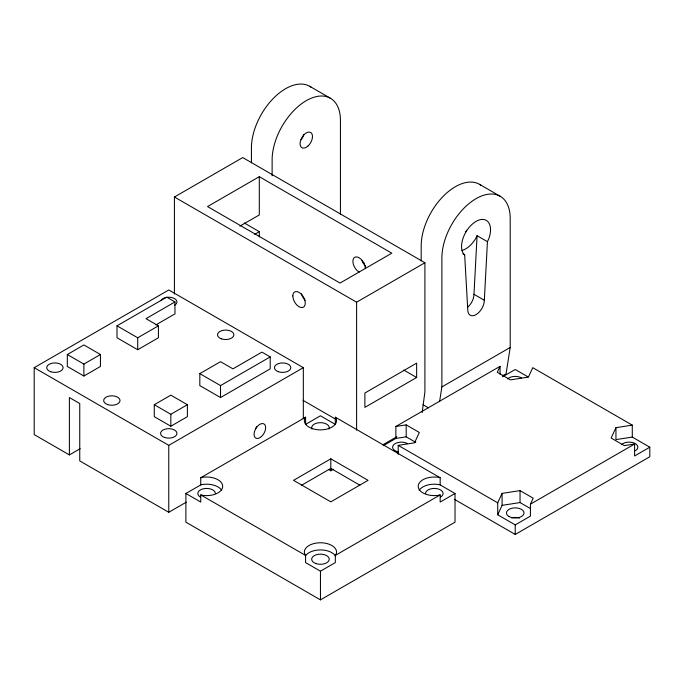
<?xml version="1.0" encoding="UTF-8"?>
<svg xmlns="http://www.w3.org/2000/svg" width="684" height="684" viewBox="0 0 684 684"><rect width="100%" height="100%" fill="white"/><g stroke="black" fill="none" stroke-linecap="round" stroke-linejoin="round"><path stroke-width="1.03" d="M467.839 307.073A11.713 6.763 -60 0 0 473.978 294.291L477.081 235.681L487.435 241.657L484.332 300.267A11.713 6.763 -60 0 1 476.047 314.614A11.713 6.763 -60 0 1 467.771 309.835L464.658 254.807L463.495 253.73A20.494 11.833 -60 0 1 476.047 221.385A20.494 11.833 -60 0 1 488.598 239.238L487.435 241.657M422.156 412.555L424.918 391.838L424.918 262.75L242.734 157.568L174.42 197.009L174.42 294.094M439.573 401.653L441.89 386.922L441.89 257.834A48.307 27.89 -60 0 1 476.047 198.676A48.307 27.89 -60 0 1 510.204 218.393L510.204 347.481L506.066 373.78L502.372 375.909M383.348 445.652L395.865 438.427L395.865 426.474L500.038 366.333L497.277 372.284L510.418 379.877L528.381 377.098L532.759 367.676L632.281 425.132L632.281 437.085L649.8 447.199L649.8 456.758L515.232 534.452L454.407 499.329M497.713 502.826L502.09 493.395L520.045 490.616L533.195 498.209L530.433 504.168L530.433 516.121L515.232 524.893L497.713 514.778L497.713 502.826L398.191 445.361L398.191 454.33M497.713 514.778L502.09 505.348L502.09 493.395M632.281 425.132L615.951 427.654L611.137 438.025L624.287 445.617L634.607 444.019L634.607 455.971L649.8 447.199M477.081 235.681L475.944 238.058A20.494 11.833 -60 0 1 461.948 250.472M305.594 417.206L304.902 418.172A16.1 9.294 0 0 0 320.454 429.877A16.1 9.294 0 0 0 336.006 418.172L335.314 417.206L335.314 424.379L320.454 415.795L305.594 424.379L305.594 417.206L200.754 477.74L200.754 484.913L185.886 493.489L185.886 522.174L320.454 599.868L455.022 522.174L455.022 493.489L440.163 484.913L438.487 484.511A16.1 9.294 0 0 0 419.189 490.308M335.314 555.425L336.006 554.459A16.1 9.294 0 0 0 320.454 542.763A16.1 9.294 0 0 0 304.902 554.459L305.594 555.425L305.594 562.599L320.454 571.183L335.314 562.599L335.314 555.425L440.163 494.9L440.163 502.073L455.022 493.489M259.304 176.686L207.543 206.568L340.042 283.065L391.795 253.183L259.304 176.686L259.304 214.938L239.896 226.139M254.679 234.338L259.304 231.671L259.304 236.963M80.199 448.678L69.392 454.92L34.2 434.596L34.2 367.667L168.768 289.973L303.328 367.667L303.328 418.659M67.323 354.517L83.884 344.958L100.445 354.517L100.445 366.47L83.884 376.029L67.323 366.47L67.323 354.517L83.884 364.076L100.445 354.517M174.976 301.926L145.991 318.659L158.414 325.832L158.414 337.785L137.715 349.738L117.007 337.785L117.007 325.832L166.699 297.147L174.976 301.926L174.976 313.879L155.952 324.857M117.007 325.832L137.715 337.785L158.414 325.832M199.822 373.644L220.522 361.691L232.945 368.856L261.929 352.123L270.206 356.903L270.206 368.856L220.522 397.549L199.822 385.596L199.822 373.644L220.522 385.596L270.206 356.903M154.276 404.714L170.838 395.155L187.399 404.714L187.399 416.667L170.838 426.235L154.276 416.667L154.276 404.714L170.838 414.282L187.399 404.714M174.42 197.009L356.603 302.191L424.918 262.75M34.2 367.667L168.768 445.352L303.328 367.667M69.392 454.92L69.392 397.549L79.746 403.517L79.746 460.896L168.768 512.29L186.279 502.176M416.642 377.491L364.88 407.373L364.88 393.026L416.642 363.144L416.642 377.491L403.757 370.053M441.89 386.922L510.204 347.481M330.808 458.827L293.539 480.339L330.808 501.859L368.069 480.339L330.808 458.827L330.808 470.78L328.97 469.72M301.721 485.178L330.808 468.386L359.887 485.178M330.808 470.78L333.441 469.258M382.912 444.771L396.763 436.777M502.723 376.73L515.232 369.505L528.142 376.961M530.433 504.168L634.607 444.019M200.754 477.74L202.421 477.338A16.1 9.294 0 0 1 222.693 486.315A16.1 9.294 0 0 1 202.421 495.301L200.754 494.9L200.754 502.073L185.886 493.489M200.754 484.913L202.421 484.511A16.1 9.294 0 0 1 221.727 490.308M440.163 494.9L438.487 495.301A16.1 9.294 0 0 1 418.215 486.315A16.1 9.294 0 0 1 438.487 477.338L440.163 477.74L440.163 484.913M395.865 426.474L406.185 424.875L419.335 432.468L414.521 442.839L398.191 445.361M395.865 438.427L406.185 436.828L415.829 442.394M632.281 437.085L615.951 439.607L615.951 427.654M502.09 505.348L520.045 502.569L530.562 508.639M309.741 86.321L330.44 98.274M479.501 184.329L500.201 196.282M462.94 253.815L464.658 254.807M473.978 294.291L484.332 300.267M362.529 262.22L364.367 263.28M244.214 222.967L259.304 231.671M422.951 404.68L428.5 407.878M335.314 417.206L440.163 477.74M302.961 400.311L335.331 419.001M200.754 494.9L305.594 555.425M520.045 490.616L520.045 502.569M515.232 524.893L515.232 534.452M500.038 366.333L500.038 374.302M421.19 260.818L421.19 245.881A48.307 27.89 -60 0 1 443.454 196.052A48.307 27.89 -60 0 1 481.228 185.484M406.185 424.875L406.185 436.828M356.603 302.191L356.603 430.21M340.444 214.263L340.444 120.384A48.307 27.89 -60 0 0 306.287 100.659A48.307 27.89 -60 0 0 272.129 159.825L272.129 175.831M320.454 571.183L320.454 599.868M251.43 162.809L251.43 147.872A48.307 27.89 -60 0 1 273.694 98.034A48.307 27.89 -60 0 1 311.468 87.475M220.522 385.596L220.522 397.549M170.838 414.282L170.838 426.235M168.768 445.352L168.768 512.29M137.715 337.785L137.715 349.738M83.884 364.076L83.884 376.029M305.209 300.293A8.781 5.07 60 0 1 301.49 293.863M365.76 266.119A8.781 5.07 60 0 1 361.99 260.595M359.083 272.07A8.781 5.07 60 0 1 352.876 261.314A8.781 5.07 60 0 1 359.083 257.723A8.781 5.07 60 0 1 365.299 268.487M466.608 230.192A20.494 11.833 -60 0 1 465.59 232.081M303.841 134.406A8.781 5.07 -60 0 1 301.114 139.741M256.594 426.679A8.199 4.737 -60 0 1 255.671 428.594M160.851 300.703A8.199 4.737 0 0 1 172.864 297.831A8.199 4.737 0 0 1 174.565 305.269M507.631 378.927A8.781 5.07 0 0 1 521.447 377.876M398.37 451.962A8.781 5.07 0 0 1 393.967 444.472A8.781 5.07 0 0 1 407.578 443.617M511.521 517.908A8.781 5.07 0 0 1 519.626 518.113M621.491 444.668A8.781 5.07 0 0 1 634.444 443.181A8.781 5.07 0 0 1 635.308 450.782M200.378 497.071A8.781 5.07 0 0 1 203.233 488.804A8.781 5.07 0 0 1 215.375 493.489M305.321 556.049A16.1 9.294 0 0 1 320.454 549.927A16.1 9.294 0 0 1 335.587 556.049M311.972 429.065A8.781 5.07 0 0 1 320.454 422.678A8.781 5.07 0 0 1 328.936 429.065M425.534 493.489A8.781 5.07 0 0 1 437.683 488.804A8.781 5.07 0 0 1 440.53 497.071M292.837 295.975A8.781 5.07 60 0 0 302.157 307.561A8.781 5.07 60 0 0 302.157 295.146A8.781 5.07 60 0 0 292.837 295.975M307.894 146.102A8.781 5.07 -60 0 0 310.681 132.499A8.781 5.07 -60 0 0 300.285 141.716A8.781 5.07 -60 0 0 307.894 146.102M221.599 338.896A8.199 4.737 0 0 0 233.894 334.792A8.199 4.737 0 0 0 221.599 330.697A8.199 4.737 0 0 0 221.599 338.896M164.664 437.503A8.199 4.737 0 0 0 176.959 433.399A8.199 4.737 0 0 0 164.664 429.304A8.199 4.737 0 0 0 164.664 437.503M107.739 404.629A8.199 4.737 0 0 0 120.033 400.533A8.199 4.737 0 0 0 107.739 396.438A8.199 4.737 0 0 0 107.739 404.629M261.356 436.614A8.199 4.737 -60 0 0 263.956 423.909A8.199 4.737 -60 0 0 254.26 432.51A8.199 4.737 -60 0 0 261.356 436.614M50.804 371.763A8.199 4.737 0 0 0 63.099 367.667A8.199 4.737 0 0 0 50.804 363.563A8.199 4.737 0 0 0 50.804 371.763M278.533 371.763A8.199 4.737 0 0 0 290.828 367.667A8.199 4.737 0 0 0 278.533 363.563A8.199 4.737 0 0 0 278.533 371.763M509.024 516.523A8.781 5.07 0 0 0 523.722 514.248A8.781 5.07 0 0 0 512.957 508.041A8.781 5.07 0 0 0 509.024 516.523M316.059 563.616A8.781 5.07 0 0 0 329.235 559.23A8.781 5.07 0 0 0 316.059 554.835A8.781 5.07 0 0 0 316.059 563.616"/></g></svg>
